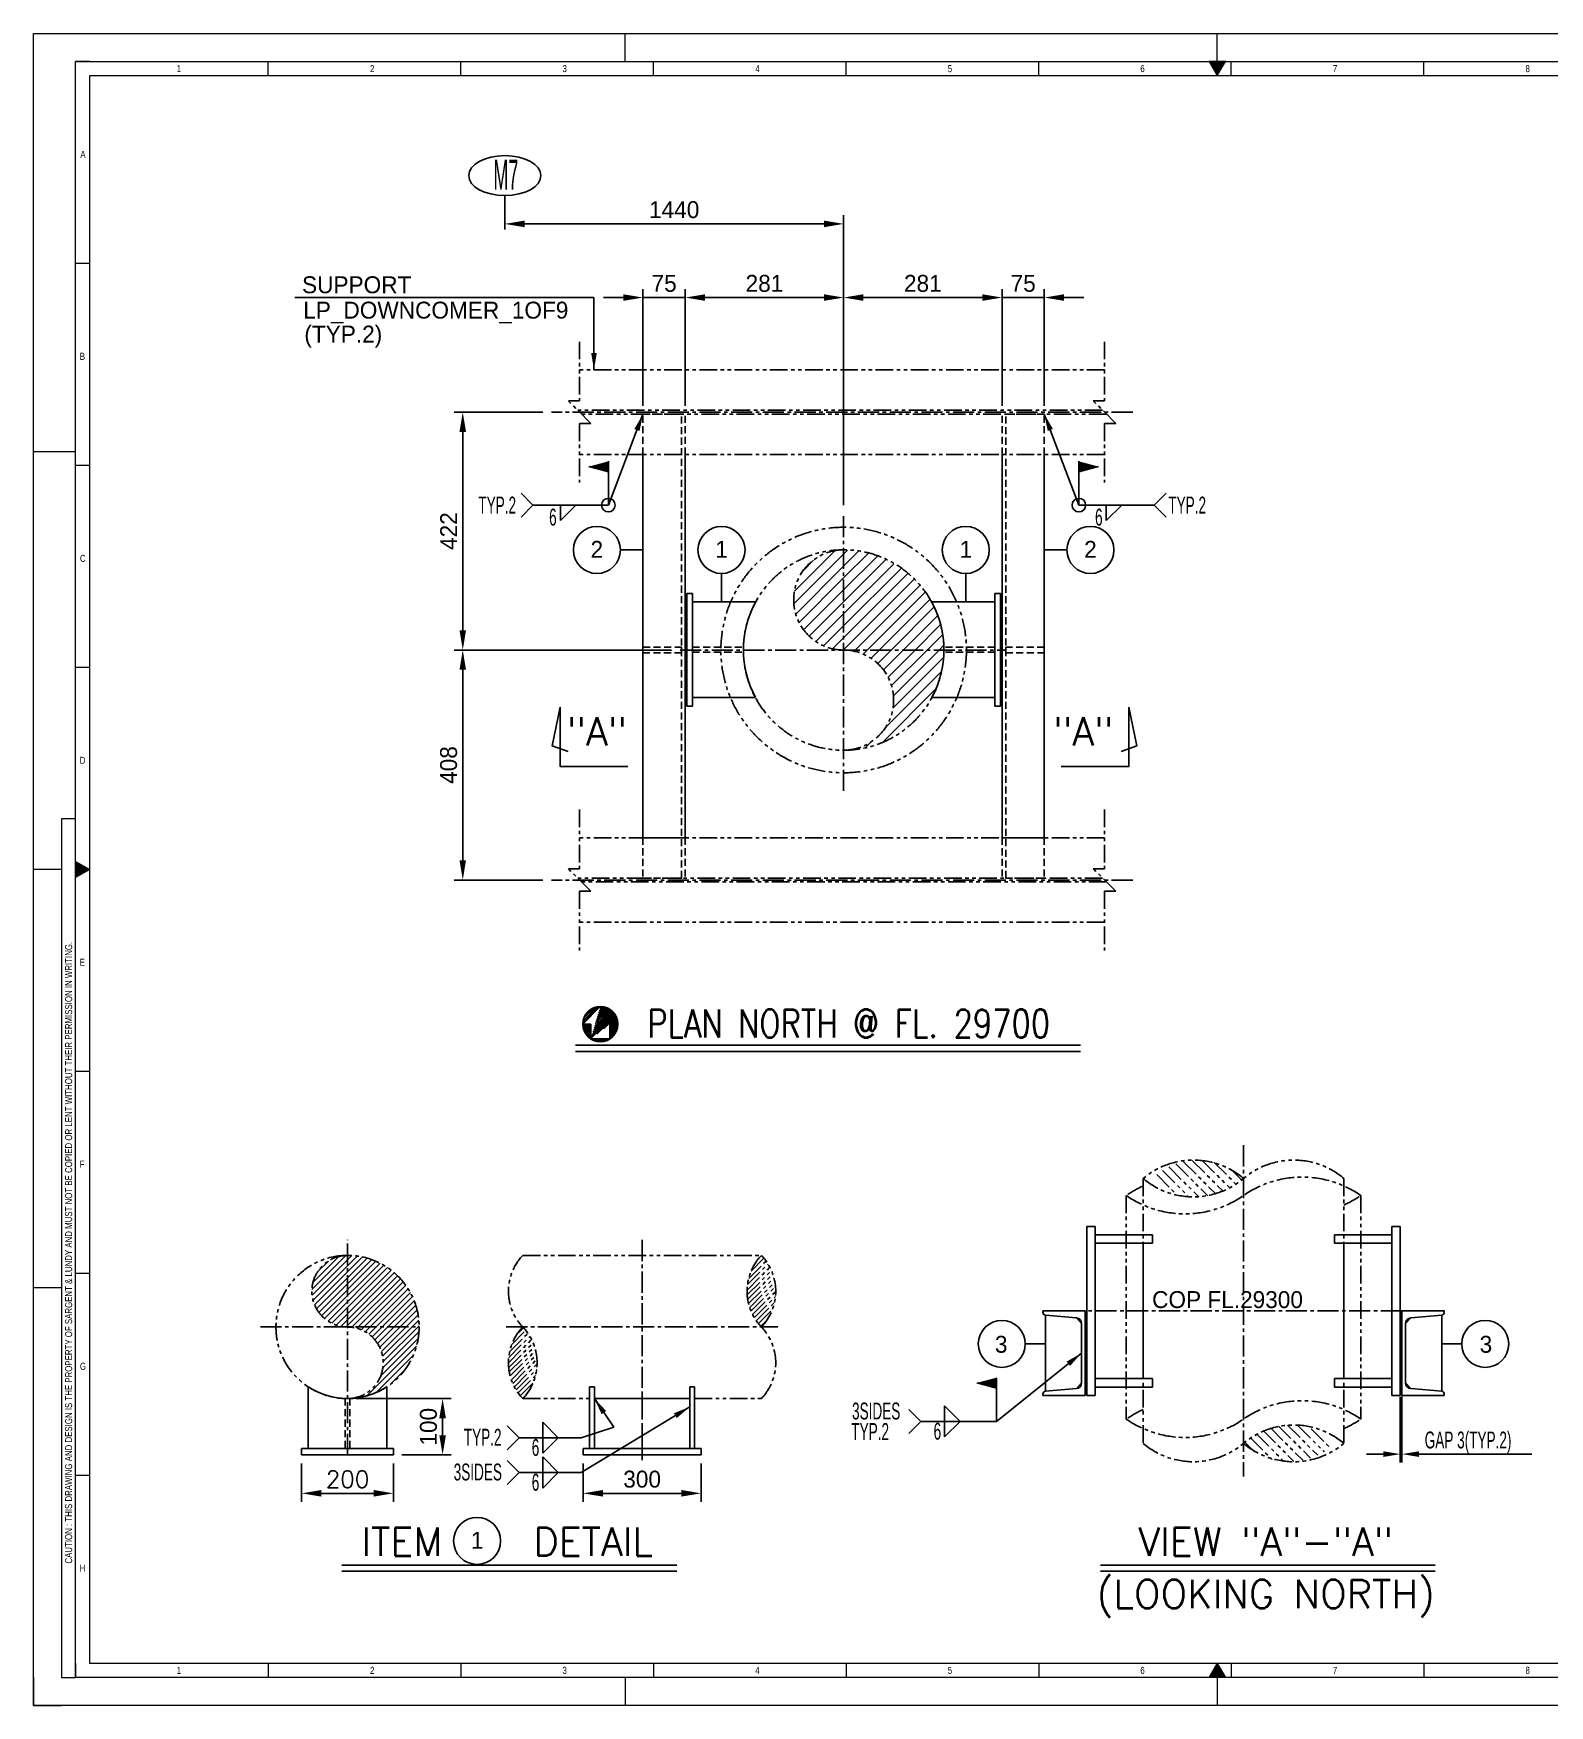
# Model space of a CAD drawing. Header units: millimetres. Extents: x 0 to 4222, y 0 to 2966.
# Drawn here: x 0 to 2690, y 0 to 2966 of the extents above; entities that cross this region are included whole.
import ezdxf
from ezdxf.enums import TextEntityAlignment as Align

# ---------------------------------------------------------------- set-up
doc = ezdxf.new("R2010")
doc.units = ezdxf.units.MM
doc.header["$LTSCALE"] = 50
for name, pattern in [('CENTER', [2, 1.25, -0.25, 0.25, -0.25]), ('CENTER2', [1.125, 0.75, -0.125, 0.125, -0.125]), ('HIDDEN', [0.375, 0.25, -0.125]), ('PHANTOM2', [1.25, 0.625, -0.125, 0.125, -0.125, 0.125, -0.125])]:
    doc.linetypes.add(name, pattern=pattern)
for name, color, linetype in [('1', 1, 'CENTER'), ('1. continuous', 3, 'Continuous'), ('2. Hidden', 2, 'HIDDEN'), ('3. phantom', 6, 'PHANTOM2'), ('5. text', 2, 'Continuous'), ('7. center', 1, 'CENTER2'), ('dimension', 7, 'Continuous'), ('text', 2, 'Continuous'), ('TITLE', 9, 'Continuous')]:
    doc.layers.add(name, color=color, linetype=linetype)
for name, color, linetype, lineweight in [('4', 4, 'Continuous', 9), ('G-ANNO-BRDR', 3, 'Continuous', 0), ('G-ANNO-TTLB', 7, 'Continuous', 0)]:
    doc.layers.add(name, color=color, linetype=linetype, lineweight=lineweight)
doc.styles.add('ROMANS', font='romans.shx', dxfattribs={"width": 0.8, "bigfont": 'whgtxt.shx'})
doc.styles.add('Style-Arial', font='ARIAL.TTF')
doc.dimstyles.new('ISO-25', dxfattribs={"dimscale": 10, "dimtxt": 3, "dimasz": 3, "dimexe": 1.5, "dimexo": 1.5, "dimgap": 1, "dimtad": 1, "dimdec": 0, "dimrnd": 0.5, "dimtxsty": 'Standard', "dimcen": 2.5, "dimclrd": 4, "dimclre": 4, "dimclrt": 2, "dimadec": 0, "dimazin": 0, "dimtfac": 1, "dimtdec": 0, "dimtmove": 0, "dimatfit": 3, "dimfxl": 1, "dimarcsym": 0})
doc.dimstyles.get("Standard").update_dxf_attribs({"dimtxt": 0.18, "dimasz": 0.18, "dimexe": 0.18, "dimexo": 0.0625, "dimgap": 0.09, "dimtad": 0, "dimtih": 1, "dimtoh": 1, "dimdec": 4, "dimzin": 0, "dimdsep": 46, "dimtxsty": 'Standard', "dimcen": 0.09, "dimadec": 0, "dimazin": 0, "dimtfac": 1, "dimtdec": 4, "dimtofl": 0, "dimtmove": 0, "dimatfit": 3, "dimfxl": 1, "dimtolj": 1, "dimtzin": 0, "dimarcsym": 0})

# ---------------------------------------------------------------- blocks, each defined once
blk = doc.blocks.new('*D3')
at = {"color": 4, "linetype": 'ByBlock', "lineweight": -2, "transparency": 16777216}
for p, q in [((1156.3, 2306.1), (1156.3, 2512.9)), ((1402.3, 2497.9), (1191.3, 2497.9)), ((1437.3, 2129.4), (1437.3, 2512.9))]:
    blk.add_line(p, q, dxfattribs=at)
at = {"color": 4, "transparency": 16777216}
for points in [[(1191.3, 2503.7), (1191.3, 2492.1), (1156.3, 2497.9)], [(1402.3, 2503.7), (1402.3, 2492.1), (1437.3, 2497.9)]]:
    blk.add_solid(points, dxfattribs=at)
at = {"layer": 'Defpoints', "color": 0, "transparency": 16777216}
for p in [(1156.3, 2497.9), (1156.3, 2291.1), (1437.3, 2114.4)]:
    blk.add_point(p, dxfattribs=at)
at = {"color": 2, "transparency": 16777216, "insert": (1296.8, 2522.9), "char_height": 30, "attachment_point": 5}
blk.add_mtext('281', dxfattribs=at)
blk = doc.blocks.new('*D4')
at = {"color": 4, "linetype": 'ByBlock', "lineweight": -2, "transparency": 16777216}
for p, q in [((1472.3, 2497.9), (1683.3, 2497.9)), ((1718.3, 2306.1), (1718.3, 2512.9))]:
    blk.add_line(p, q, dxfattribs=at)
at = {"color": 4, "transparency": 16777216}
for points in [[(1472.3, 2503.7), (1472.3, 2492.1), (1437.3, 2497.9)], [(1683.3, 2503.7), (1683.3, 2492.1), (1718.3, 2497.9)]]:
    blk.add_solid(points, dxfattribs=at)
at = {"layer": 'Defpoints', "color": 0, "transparency": 16777216}
for p in [(1437.3, 2497.9), (1718.3, 2497.9), (1718.3, 2291.1)]:
    blk.add_point(p, dxfattribs=at)
at = {"color": 2, "transparency": 16777216, "insert": (1577.8, 2522.9), "char_height": 30, "attachment_point": 5}
blk.add_mtext('281', dxfattribs=at)
blk = doc.blocks.new('*D5')
at = {"color": 4, "linetype": 'ByBlock', "lineweight": -2, "transparency": 16777216}
for p, q in [((1683.3, 2497.9), (1648.3, 2497.9)), ((1718.3, 2497.9), (1793.3, 2497.9)), ((1793.3, 2306.1), (1793.3, 2512.9)), ((1828.3, 2497.9), (1863.3, 2497.9))]:
    blk.add_line(p, q, dxfattribs=at)
at = {"color": 4, "transparency": 16777216}
for points in [[(1683.3, 2503.7), (1683.3, 2492.1), (1718.3, 2497.9)], [(1828.3, 2503.7), (1828.3, 2492.1), (1793.3, 2497.9)]]:
    blk.add_solid(points, dxfattribs=at)
at = {"layer": 'Defpoints', "color": 0, "transparency": 16777216}
for p in [(1718.3, 2497.9), (1793.3, 2497.9), (1793.3, 2291.1)]:
    blk.add_point(p, dxfattribs=at)
at = {"color": 2, "transparency": 16777216, "insert": (1755.8, 2522.9), "char_height": 30, "attachment_point": 5}
blk.add_mtext('75', dxfattribs=at)
blk = doc.blocks.new('*D6')
at = {"color": 4, "linetype": 'ByBlock', "lineweight": -2, "transparency": 16777216}
for p, q in [((1046.3, 2497.9), (1011.3, 2497.9)), ((1081.3, 2306.1), (1081.3, 2512.9)), ((1156.3, 2497.9), (1081.3, 2497.9)), ((1191.3, 2497.9), (1226.3, 2497.9))]:
    blk.add_line(p, q, dxfattribs=at)
at = {"color": 4, "transparency": 16777216}
for points in [[(1046.3, 2503.7), (1046.3, 2492.1), (1081.3, 2497.9)], [(1191.3, 2503.7), (1191.3, 2492.1), (1156.3, 2497.9)]]:
    blk.add_solid(points, dxfattribs=at)
at = {"layer": 'Defpoints', "color": 0, "transparency": 16777216}
for p in [(1081.3, 2497.9), (1156.3, 2497.9), (1081.3, 2291.1)]:
    blk.add_point(p, dxfattribs=at)
at = {"color": 2, "transparency": 16777216, "insert": (1118.8, 2522.9), "char_height": 30, "attachment_point": 5}
blk.add_mtext('75', dxfattribs=at)
blk = doc.blocks.new('*D7')
at = {"color": 4, "linetype": 'ByBlock', "lineweight": -2, "transparency": 16777216}
for p, q in [((1132.1, 1872.6), (746.6, 1872.6)), ((761.6, 1837.6), (761.6, 1499.6)), ((903.9, 1464.6), (746.6, 1464.6))]:
    blk.add_line(p, q, dxfattribs=at)
at = {"color": 4, "transparency": 16777216}
for points in [[(755.8, 1837.6), (767.4, 1837.6), (761.6, 1872.6)], [(755.8, 1499.6), (767.4, 1499.6), (761.6, 1464.6)]]:
    blk.add_solid(points, dxfattribs=at)
at = {"layer": 'Defpoints', "color": 0, "transparency": 16777216}
for p in [(1147.1, 1872.6), (761.6, 1464.6), (918.9, 1464.6)]:
    blk.add_point(p, dxfattribs=at)
at = {"color": 2, "transparency": 16777216, "insert": (736.6, 1668.6), "char_height": 30, "attachment_point": 5, "rotation": 90}
blk.add_mtext('408', dxfattribs=at)
blk = doc.blocks.new('*D8')
at = {"color": 4, "linetype": 'ByBlock', "lineweight": -2, "transparency": 16777216}
for p, q in [((903.9, 2294.6), (746.6, 2294.6)), ((761.6, 2259.6), (761.6, 1907.6))]:
    blk.add_line(p, q, dxfattribs=at)
at = {"color": 4, "transparency": 16777216}
for points in [[(755.8, 2259.6), (767.4, 2259.6), (761.6, 2294.6)], [(755.8, 1907.6), (767.4, 1907.6), (761.6, 1872.6)]]:
    blk.add_solid(points, dxfattribs=at)
at = {"layer": 'Defpoints', "color": 0, "transparency": 16777216}
for p in [(918.9, 2294.6), (761.6, 1872.6), (761.6, 1872.6)]:
    blk.add_point(p, dxfattribs=at)
at = {"color": 2, "transparency": 16777216, "insert": (736.6, 2083.6), "char_height": 30, "attachment_point": 5, "rotation": 90}
blk.add_mtext('422', dxfattribs=at)
blk = doc.blocks.new('*D9')
at = {"color": 4, "lineweight": -2, "transparency": 16777216}
for p, q in [((475.8, 429.6), (475.8, 361.5)), ((638.6, 429.6), (638.6, 361.5)), ((510.8, 376.5), (603.6, 376.5))]:
    blk.add_line(p, q, dxfattribs=at)
at = {"color": 4, "transparency": 16777216}
for points in [[(510.8, 382.4), (510.8, 370.7), (475.8, 376.5)], [(603.6, 382.4), (603.6, 370.7), (638.6, 376.5)]]:
    blk.add_solid(points, dxfattribs=at)
at = {"layer": 'Defpoints', "color": 0, "transparency": 16777216}
for p in [(475.8, 444.6), (638.6, 444.6), (638.6, 376.5)]:
    blk.add_point(p, dxfattribs=at)
at = {"color": 2, "transparency": 16777216, "insert": (557.2, 401.5), "char_height": 30, "attachment_point": 5}
blk.add_mtext('{\\Ftxt.shx|c1;200}', dxfattribs=at)
blk = doc.blocks.new('*D10')
at = {"color": 4, "lineweight": -2, "transparency": 16777216}
for p, q in [((572.2, 544.6), (740.8, 544.6)), ((725.8, 479.6), (725.8, 509.6)), ((653.6, 444.6), (740.8, 444.6))]:
    blk.add_line(p, q, dxfattribs=at)
at = {"color": 4, "transparency": 16777216}
for points in [[(720, 509.6), (731.7, 509.6), (725.8, 544.6)], [(720, 479.6), (731.7, 479.6), (725.8, 444.6)]]:
    blk.add_solid(points, dxfattribs=at)
at = {"layer": 'Defpoints', "color": 0, "transparency": 16777216}
for p in [(557.2, 544.6), (725.8, 544.6), (638.6, 444.6)]:
    blk.add_point(p, dxfattribs=at)
at = {"color": 2, "transparency": 16777216, "insert": (700.8, 494.6), "char_height": 30, "attachment_point": 5, "rotation": 90}
blk.add_mtext('100', dxfattribs=at)
blk = doc.blocks.new('*D11')
at = {"color": 4, "lineweight": -2, "transparency": 16777216}
for p, q in [((975.1, 429.6), (975.1, 361.5)), ((1184.4, 429.6), (1184.4, 361.5)), ((1010.1, 376.5), (1149.4, 376.5))]:
    blk.add_line(p, q, dxfattribs=at)
at = {"color": 4, "transparency": 16777216}
for points in [[(1010.1, 382.4), (1010.1, 370.7), (975.1, 376.5)], [(1149.4, 382.4), (1149.4, 370.7), (1184.4, 376.5)]]:
    blk.add_solid(points, dxfattribs=at)
at = {"layer": 'Defpoints', "color": 0, "transparency": 16777216}
for p in [(975.1, 444.6), (1184.4, 444.6), (1184.4, 376.5)]:
    blk.add_point(p, dxfattribs=at)
at = {"color": 2, "transparency": 16777216, "insert": (1079.8, 401.5), "char_height": 30, "attachment_point": 5}
blk.add_mtext('300', dxfattribs=at)

msp = doc.modelspace()

# ---------------------------------------------------------------- hatches: boundary and pattern name
at = {"layer": '3. phantom'}
h = msp.add_hatch(dxfattribs=at)
h.set_pattern_fill('ANSI31', color=256, scale=60, style=0)
h.set_pattern_definition([(45, (-2746.6766, 255.252), (-5.303301, 5.303301), [])])
edge = h.paths.add_edge_path()
edge.add_arc((557.4, 735.1), 63.5, 90.1464, 269.8536)
edge.add_line((557.2, 671.6), (557.2, 798.6))
edge = h.paths.add_edge_path()
edge.add_line((557.2, 798.6), (557.2, 671.6))
edge.add_line((557.2, 671.6), (684.2, 671.6))
edge.add_arc((557.2, 671.6), 127, 360, 450)
edge = h.paths.add_edge_path()
edge.add_arc((557.2, 671.6), 127, 270, 360)
edge.add_line((684.2, 671.6), (557.2, 671.6))
edge.add_arc((557, 608.1), 63.5, -89.8536, 89.8536, ccw=False)
at = {"layer": '5. text'}
h = msp.add_hatch(dxfattribs=at)
h.set_pattern_fill('ANSI31', color=256, scale=0.6, angle=270, style=0)
h.set_pattern_definition([(45, (2332.4356, 2890.33), (1.3470384, -1.3470384), [])])
edge = h.paths.add_edge_path()
edge.add_arc((1005.6, 1208.9), 31.2, -180, 180, ccw=False)
edge = h.paths.add_edge_path(flags=16)
edge.add_line((974.4, 1208.9), (988.8, 1208.9))
edge.add_line((988.8, 1208.9), (988.8, 1182.6))
edge.add_line((1022.4, 1208.9), (1036.8, 1208.9))
edge.add_line((1022.4, 1208.9), (1022.4, 1182.6))
edge.add_line((988.8, 1182.6), (1022.4, 1182.6))
edge.add_line((1005.6, 1240.1), (1036.8, 1208.9))
edge.add_line((1005.6, 1240.1), (974.4, 1208.9))
h.paths.add_polyline_path([(995.7, 1221.5), (1015.3, 1221.5), (1015.3, 1196.3), (995.7, 1196.3)], flags=8)

# ---------------------------------------------------------------- linework, layer by layer
at = {"color": 4}
for p, q in [((836.2, 2618.9), (836.2, 2678.9)), ((1437.3, 2497.9), (1437.3, 2643.9)), ((866.2, 2628.9), (1421.4, 2628.9)), ((463.6, 2497.9), (994.4, 2497.9)), ((994.4, 2497.9), (994.4, 2369.6))]:
    msp.add_line(p, q, dxfattribs=at)
for p, q in [((1041.2, 2050.1), (1081.3, 2050.1)), ((1833.4, 2050.1), (1793.3, 2050.1)), ((1220.6, 2008.4), (1220.6, 1958.1)), ((1654, 2008.4), (1654, 1958.1)), ((1759.6, 641.6), (1795.3, 641.6)), ((2533.9, 641.6), (2498.2, 641.6)), ((487.4, 565.4), (487.4, 455.8)), ((626.9, 565.4), (626.9, 455.8)), ((995.1, 565.4), (986.7, 565.4)), ((986.7, 455.8), (986.7, 565.4)), ((995.1, 455.8), (995.1, 565.4)), ((1172.8, 565.4), (1164.4, 565.4)), ((1164.4, 455.8), (1164.4, 565.4)), ((1172.8, 455.8), (1172.8, 565.4)), ((1164.4, 544.6), (995.1, 544.6)), ((638.6, 455.8), (475.8, 455.8)), ((475.8, 455.8), (475.8, 444.6)), ((638.6, 455.8), (638.6, 444.6)), ((1184.4, 455.8), (975.1, 455.8)), ((975.1, 444.6), (975.1, 455.8)), ((1184.4, 444.6), (1184.4, 455.8)), ((638.6, 444.6), (475.8, 444.6)), ((1184.4, 444.6), (975.1, 444.6))]:
    msp.add_line(p, q)
at = {"color": 7}
for centre in [(1717.9, 641.6), (2575.5, 641.6)]:
    msp.add_circle(centre, 41.7, dxfattribs=at)
msp.add_arc((557.2, 672.1), 127.4, 236.8081, 303.1919)
at = {"color": 4}
for points in [[(871.2, 2634.4), (871.2, 2622.7), (836.2, 2628.6)], [(1402.3, 2634.4), (1402.3, 2622.7), (1437.3, 2628.6)], [(999.4, 2399.6), (989.4, 2399.6), (994.4, 2369.6)]]:
    msp.add_solid(points, dxfattribs=at)
at = {"layer": '1'}
msp.add_line((1079.8, 435.3), (1079.8, 553.9), dxfattribs=at)
at = {"layer": '1. continuous'}
for p, q in [((1081.3, 1539.6), (1081.3, 2219.6)), ((1156.3, 2219.6), (1156.3, 1539.6)), ((1718.3, 2219.6), (1718.3, 1539.6)), ((1793.3, 1539.6), (1793.3, 2219.6)), ((1159.3, 1773.1), (1159.3, 1973.1)), ((1159.3, 1973.1), (1169.3, 1973.1)), ((1169.3, 1973.1), (1169.3, 1773.1)), ((1705.3, 1973.1), (1705.3, 1773.1)), ((1715.3, 1973.1), (1705.3, 1973.1)), ((1715.3, 1773.1), (1715.3, 1973.1)), ((1169.3, 1773.1), (1159.3, 1773.1)), ((1705.3, 1773.1), (1715.3, 1773.1)), ((1156.3, 1539.6), (1081.3, 1539.6)), ((1718.3, 1539.6), (1793.3, 1539.6)), ((1883.7, 850.1), (1868.7, 850.1)), ((1868.7, 550.1), (1868.7, 850.1)), ((1883.7, 550.1), (1883.7, 850.1)), ((1883.7, 835.1), (1985.1, 835.1)), ((1985.1, 835.1), (1985.1, 820.1)), ((2308.3, 835.1), (2308.3, 820.1)), ((2409.7, 835.1), (2308.3, 835.1)), ((2409.7, 850.1), (2424.7, 850.1)), ((2409.7, 550.1), (2409.7, 850.1)), ((2424.7, 550.1), (2424.7, 850.1)), ((1883.7, 820.1), (1985.1, 820.1)), ((1968.7, 820.1), (1968.7, 580.1)), ((2409.7, 820.1), (2308.3, 820.1)), ((2324.7, 820.1), (2324.7, 580.1)), ((1795.3, 692.7), (1795.3, 557.5)), ((1850.1, 687.9), (1795.3, 692.7)), ((1859.2, 677.9), (1850.1, 687.9)), ((2434.2, 677.9), (2443.3, 687.9)), ((2443.3, 687.9), (2498.2, 692.7)), ((2498.2, 692.7), (2498.2, 557.5)), ((1859.2, 572.3), (1859.2, 677.9)), ((2434.2, 572.3), (2434.2, 677.9)), ((1850.1, 562.3), (1859.2, 572.3)), ((1883.7, 580.1), (1985.1, 580.1)), ((1883.7, 565.1), (1985.1, 565.1)), ((1985.1, 565.1), (1985.1, 580.1)), ((2308.3, 565.1), (2308.3, 580.1)), ((2409.7, 580.1), (2308.3, 580.1)), ((2409.7, 565.1), (2308.3, 565.1)), ((2443.3, 562.3), (2434.2, 572.3)), ((1795.3, 557.5), (1850.1, 562.3)), ((1868.7, 550.1), (1883.7, 550.1)), ((2424.7, 550.1), (2409.7, 550.1)), ((2498.2, 557.5), (2443.3, 562.3))]:
    msp.add_line(p, q, dxfattribs=at)
for points in [[(1790.7, 550.1), (1865.7, 550.1), (1865.7, 700.1), (1790.7, 700.1), (1790.7, 697.7, 0.388879), (1795.3, 692.7), (1850.1, 687.9, -0.388879), (1859.2, 677.9), (1859.2, 572.3, -0.388879), (1850.1, 562.3), (1795.3, 557.5, 0.388879), (1790.7, 552.5)], [(2502.7, 550.1), (2427.7, 550.1), (2427.7, 700.1), (2502.7, 700.1), (2502.7, 697.7, -0.388879), (2498.2, 692.7), (2443.3, 687.9, 0.388879), (2434.2, 677.9), (2434.2, 572.3, 0.388879), (2443.3, 562.3), (2498.2, 557.5, -0.388879), (2502.7, 552.5)]]:
    msp.add_lwpolyline(points, format="xyb", close=True, dxfattribs=at)
at = {"layer": '2. Hidden'}
for p, q in [((1081.3, 2219.6), (1081.3, 2291.1)), ((1081.3, 2291.1), (1156.3, 2291.1)), ((1149.8, 1468.1), (1149.8, 2291.1)), ((1156.3, 2219.6), (1156.3, 2291.1)), ((1718.3, 2219.6), (1718.3, 2291.1)), ((1793.3, 2291.1), (1718.3, 2291.1)), ((1724.8, 1468.1), (1724.8, 2291.1)), ((1793.3, 2219.6), (1793.3, 2291.1)), ((1081.3, 1867.6), (1081.3, 1877.6)), ((1081.3, 1877.6), (1149.8, 1877.6)), ((1149.8, 1877.6), (1149.8, 1867.6)), ((1169.3, 1877.6), (1259.6, 1877.6)), ((1705.3, 1877.6), (1615, 1877.6)), ((1724.8, 1877.6), (1724.8, 1867.6)), ((1793.3, 1877.6), (1724.8, 1877.6)), ((1793.3, 1867.6), (1793.3, 1877.6)), ((1149.8, 1867.6), (1081.3, 1867.6)), ((1169.3, 1868.6), (1259.6, 1868.6)), ((1705.3, 1868.6), (1615, 1868.6)), ((1724.8, 1867.6), (1793.3, 1867.6)), ((1081.3, 1539.6), (1081.3, 1468.1)), ((1156.3, 1539.6), (1156.3, 1468.1)), ((1718.3, 1539.6), (1718.3, 1468.1)), ((1793.3, 1539.6), (1793.3, 1468.1)), ((1081.3, 1468.1), (1156.3, 1468.1)), ((1793.3, 1468.1), (1718.3, 1468.1)), ((553, 544.7), (553, 455.8)), ((561.4, 544.7), (561.4, 455.8))]:
    msp.add_line(p, q, dxfattribs=at)
at = {"layer": '3. phantom'}
for p, q in [((968.9, 2419.6), (968.9, 2314.6)), ((1900.2, 2419.6), (1900.2, 2314.6)), ((1900.2, 2369.6), (968.9, 2369.6)), ((968.9, 2314.6), (948.9, 2314.6)), ((988.9, 2274.6), (948.9, 2314.6)), ((1900.2, 2314.6), (1880.2, 2314.6)), ((1920.2, 2274.6), (1880.2, 2314.6)), ((1896.7, 2298.1), (965.4, 2298.1)), ((1903.7, 2291.1), (972.4, 2291.1)), ((988.9, 2274.6), (968.9, 2274.6)), ((968.9, 2274.6), (968.9, 2169.6)), ((1920.2, 2274.6), (1900.2, 2274.6)), ((1900.2, 2274.6), (1900.2, 2169.6)), ((1900.2, 2219.6), (968.9, 2219.6)), ((968.9, 1589.6), (968.9, 1484.6)), ((1900.2, 1589.6), (1900.2, 1484.6)), ((1900.2, 1539.6), (968.9, 1539.6)), ((968.9, 1484.6), (948.9, 1484.6)), ((988.9, 1444.6), (948.9, 1484.6)), ((1900.2, 1484.6), (1880.2, 1484.6)), ((1920.2, 1444.6), (1880.2, 1484.6)), ((1896.7, 1468.1), (965.4, 1468.1)), ((1903.7, 1461.1), (972.4, 1461.1)), ((988.9, 1444.6), (968.9, 1444.6)), ((968.9, 1444.6), (968.9, 1339.6)), ((1920.2, 1444.6), (1900.2, 1444.6)), ((1900.2, 1444.6), (1900.2, 1339.6)), ((1900.2, 1389.6), (968.9, 1389.6)), ((2014.2, 955.6), (2067.1, 902.7)), ((2026.7, 960.8), (2083.4, 904.1)), ((2040.4, 964.7), (2097.9, 907.2)), ((2055.8, 967.1), (2111, 911.8)), ((2073.3, 967.2), (2122.9, 917.6)), ((2094.2, 964), (2133.8, 924.4)), ((2123.6, 952.2), (2143.6, 932.2)), ((1968.7, 935.1), (1968.7, 465.1)), ((1992.6, 941.9), (2024.1, 910.4)), ((2002.9, 949.2), (2048.1, 904.1)), ((2324.7, 935.1), (2324.7, 465.1)), ((1938.7, 904.9), (1938.7, 508.2)), ((2354.7, 904.9), (2354.7, 508.2)), ((868.1, 798.6), (1291.4, 798.6)), ((1266, 737.2), (1306.4, 777.6)), ((1266.2, 728.6), (1309.3, 771.6)), ((1266.7, 746.8), (1303.2, 783.3)), ((1268.8, 757.7), (1299.7, 788.6)), ((1273.2, 770.9), (1295.9, 793.6)), ((1286.4, 792.9), (1291.7, 798.3)), ((1267.1, 720.7), (1311.7, 765.2)), ((1268.6, 713.3), (1313.8, 758.5)), ((1270.6, 706.4), (1315.4, 751.2)), ((1273, 700), (1316.4, 743.4)), ((1275.7, 693.9), (1316.8, 734.9)), ((1278.9, 688.2), (1316.3, 725.6)), ((1282.3, 682.8), (1314.6, 715.1)), ((1286.1, 677.7), (1310.8, 702.4)), ((1290.2, 673), (1301.4, 684.2)), ((843.2, 617.6), (880.7, 655)), ((844.9, 628.1), (877.2, 660.4)), ((848.7, 640.7), (873.5, 665.5)), ((857.9, 658.8), (869.4, 670.3)), ((842.7, 608.2), (883.8, 649.3)), ((843.1, 599.8), (886.6, 643.3)), ((844.1, 592), (888.9, 636.8)), ((845.7, 584.8), (890.9, 629.9)), ((847.8, 578), (892.4, 622.6)), ((850.3, 571.6), (893.3, 614.6)), ((853.1, 565.6), (893.5, 606)), ((856.3, 560), (892.8, 596.4)), ((859.8, 554.7), (890.7, 585.5)), ((863.7, 549.7), (886.2, 572.2)), ((867.8, 545), (872.7, 549.9)), ((868.1, 544.6), (986.7, 544.6)), ((995.1, 544.6), (1164.4, 544.6)), ((1172.8, 544.6), (1291.4, 544.6)), ((2158.8, 475.1), (2197.2, 436.8)), ((2169.5, 482.1), (2218.5, 433.1)), ((2181.3, 487.9), (2236.2, 433)), ((2194.3, 492.6), (2251.7, 435.2)), ((2208.7, 495.9), (2265.6, 439)), ((2224.8, 497.5), (2278.2, 444.1)), ((2243.6, 496.4), (2289.6, 450.4)), ((2266.9, 490.7), (2300, 457.6)), ((2149, 467.2), (2166, 450.2))]:
    msp.add_line(p, q, dxfattribs=at)
at = {"layer": '3. phantom', "linetype": 'Continuous'}
for p, q in [((1350.1, 1976.8), (1421.7, 2048.4)), ((1437.3, 2042.8), (1444.1, 2049.6)), ((1437.3, 2021.6), (1463.5, 2047.8)), ((1349, 1954.5), (1437.3, 2042.8)), ((1352.2, 1936.5), (1437.3, 2021.6)), ((1366.5, 2014.4), (1384.1, 2032)), ((1437.3, 2000.4), (1481.2, 2044.3)), ((1437.3, 1979.2), (1497.4, 2039.3)), ((1437.3, 1957.9), (1512.4, 2033.1)), ((1437.3, 1936.7), (1526.3, 2025.8)), ((1437.3, 1915.5), (1539.3, 2017.5)), ((1358.2, 1921.3), (1437.3, 2000.4)), ((1437.3, 1894.3), (1551.2, 2008.3)), ((1437.3, 1873.1), (1562.3, 1998.1)), ((1366.3, 1908.2), (1437.3, 1979.2)), ((1376.3, 1897), (1437.3, 1957.9)), ((1458, 1872.6), (1572.5, 1987.1)), ((1479.2, 1872.6), (1581.8, 1975.1)), ((1500.5, 1872.6), (1590.1, 1962.3)), ((1388.1, 1887.5), (1437.3, 1936.7)), ((1521.7, 1872.6), (1597.4, 1948.4)), ((1542.9, 1872.6), (1603.7, 1933.4)), ((1401.8, 1880), (1437.3, 1915.5)), ((1564.1, 1872.6), (1608.7, 1917.2)), ((1585.3, 1872.6), (1612.4, 1899.7)), ((1417.8, 1874.8), (1437.3, 1894.3)), ((1436.8, 1872.6), (1437.3, 1873.1)), ((1456, 1870.6), (1458, 1872.6)), ((1472.1, 1865.5), (1479.2, 1872.6)), ((1485.9, 1858.1), (1500.5, 1872.6)), ((1497.8, 1848.7), (1521.7, 1872.6)), ((1507.9, 1837.6), (1542.9, 1872.6)), ((1516.1, 1824.6), (1564.1, 1872.6)), ((1522.1, 1809.5), (1585.3, 1872.6)), ((1525.5, 1791.6), (1606.5, 1872.6)), ((1606.5, 1872.6), (1614.3, 1880.4)), ((1524.7, 1769.6), (1613.9, 1858.8)), ((1510.5, 1734.1), (1610.1, 1833.8)), ((1507.5, 1710), (1599.9, 1802.4)), ((1451.1, 1696), (1451.8, 1696.7)), ((1476.1, 1699.8), (1487.2, 1710.9))]:
    msp.add_line(p, q, dxfattribs=at)
at = {"layer": '3. phantom'}
for centre, radius in [((1437.3, 1872.6), 217.8), ((1437.3, 1872.6), 177.8), ((557.2, 671.6), 127)]:
    msp.add_circle(centre, radius, dxfattribs=at)
for centre, radius, start, end in [((1437.6, 1961.5), 88.9, 90.2091, 269.7909), ((1437, 1783.7), 88.9, 270.2091, 89.7909), ((2057.7, 830), 137.7, 49.7428, 130.2572), ((2235.7, 830), 137.7, 49.7428, 130.2572), ((2042.7, 755.4), 182.1, 113.9771, 124.8282), ((2057.7, 1040.2), 137.7, 229.7428, 310.2572), ((2250.7, 755.4), 182.1, 55.1718, 124.8282), ((2042.7, 1054.4), 182.1, 235.1718, 304.8282), ((2250.7, 1054.4), 182.1, 293.9771, 304.8282), ((557.4, 735.1), 63.5, 90.1486, 269.8514), ((934.8, 735.1), 92.1, 136.3972, 223.6028), ((1358.1, 735.1), 92.1, 136.3972, 223.6028), ((1224.7, 735.1), 92.1, 316.3972, 43.6028), ((557, 608.1), 63.5, 270.1486, 89.8514), ((934.8, 608.1), 92.1, 136.3972, 223.6028), ((801.4, 608.1), 92.1, 316.3972, 43.6028), ((1224.7, 608.1), 92.1, 316.3972, 43.6028), ((2250.7, 358.7), 182.1, 55.1718, 124.8282), ((2042.7, 358.7), 182.1, 113.9771, 124.8282), ((2042.7, 657.7), 182.1, 235.1718, 304.8282), ((2250.7, 657.7), 182.1, 293.9771, 304.8282), ((2235.7, 360), 137.7, 49.7428, 130.2572), ((2057.7, 570.2), 137.7, 229.7428, 310.2572), ((2235.7, 570.2), 137.7, 229.7428, 310.2572)]:
    msp.add_arc(centre, radius, start, end, dxfattribs=at)
at = {"layer": '5. text'}
for p, q in [((1005.6, 1240.1, 1.5), (974.4, 1208.9, 1.5)), ((1005.6, 1240.1, 1.5), (1036.8, 1208.9, 1.5)), ((974.4, 1208.9, 1.5), (988.8, 1208.9, 1.5)), ((988.8, 1208.9, 1.5), (988.8, 1182.6, 1.5)), ((1022.4, 1208.9, 1.5), (1022.4, 1182.6, 1.5)), ((1022.4, 1208.9, 1.5), (1036.8, 1208.9, 1.5)), ((961.4, 1171.6), (1857.3, 1171.6)), ((961.4, 1160.5), (1857.3, 1160.5)), ((988.8, 1182.6, 1.5), (1022.4, 1182.6, 1.5)), ((547.2, 249.3), (1141.2, 249.3)), ((547.2, 238.3), (1141.2, 238.3)), ((1892.9, 249.3), (2486.9, 249.3)), ((1892.9, 238.3), (2486.9, 238.3))]:
    msp.add_line(p, q, dxfattribs=at)
at = {"layer": '5. text', "color": 4}
for points in [[(948.3, 1692.4), (920.3, 1702.6), (934.3, 1771.1), (934.3, 1666.1), (1054.3, 1666.1)], [(1929.4, 1692.4), (1957.4, 1702.6), (1943.4, 1771.1), (1943.4, 1666.1), (1823.4, 1666.1)]]:
    msp.add_lwpolyline(points, dxfattribs=at)
at = {"layer": '5. text'}
msp.add_lwpolyline([(1029.8, 493.6), (971.4, 475.2)], dxfattribs=at)
at = {"layer": '5. text', "color": 7}
for centre in [(999.5, 2050.1), (1220.6, 2050.1), (1654, 2050.1), (1875.1, 2050.1), (787.1, 292.1)]:
    msp.add_circle(centre, 41.7, dxfattribs=at)
at = {"layer": '5. text'}
msp.add_circle((1005.6, 1208.9, 1.5), 31.2, dxfattribs=at)
at = {"layer": '7. center'}
for p, q in [((1950.2, 2294.6), (918.9, 2294.6)), ((1437.3, 1622.7), (1437.3, 2114.4)), ((1147.1, 1872.6), (1725.6, 1872.6)), ((1950.2, 1464.6), (918.9, 1464.6)), ((2146.7, 994), (2146.7, 406.3)), ((557.2, 444.6), (557.2, 826.1)), ((1079.8, 826.1), (1079.8, 444.6)), ((2427.8, 700.1), (1868.7, 700.1)), ((402.7, 671.6), (684.2, 671.6)), ((838.7, 671.6), (1320.8, 671.6))]:
    msp.add_line(p, q, dxfattribs=at)
at = {"layer": 'dimension', "color": 2}
for p, q in [((1020, 2188.7), (985.2, 2198)), ((1020, 2207.4), (1020, 2129.7)), ((1854.6, 2207.4), (1854.6, 2129.7)), ((1854.6, 2188.7), (1889.4, 2198)), ((886.2, 2129.7), (865, 2150.9)), ((1988.4, 2129.7), (2009.6, 2150.9)), ((886.2, 2129.7), (865, 2108.5)), ((1020, 2129.7), (886.2, 2129.7)), ((934.8, 2129.7), (934.8, 2102.1)), ((962.4, 2129.7), (934.8, 2102.1)), ((1988.4, 2129.7), (1854.6, 2129.7)), ((1903.2, 2129.7), (1903.2, 2102.1)), ((1930.8, 2129.7), (1903.2, 2102.1)), ((1988.4, 2129.7), (2009.6, 2108.5)), ((1708.2, 563), (1673.5, 572.4)), ((1708.2, 581.7), (1708.2, 504)), ((1574.4, 504), (1553.2, 525.3)), ((1616.3, 504), (1616.3, 531.6)), ((1643.9, 504), (1616.3, 531.6)), ((861.5, 475.2), (840.3, 496.4)), ((861.5, 475.2), (840.3, 453.9)), ((971.4, 475.2), (861.5, 475.2)), ((903.4, 475.2), (903.4, 502.7)), ((931, 475.2), (903.4, 502.7)), ((903.4, 475.2), (903.4, 447.6)), ((931, 475.2), (903.4, 447.6)), ((1574.4, 504), (1553.2, 482.8)), ((1708.2, 504), (1574.4, 504)), ((1616.3, 504), (1616.3, 476.5)), ((1643.9, 504), (1616.3, 476.5)), ((861.5, 413.4), (840.3, 434.7)), ((903.4, 413.4), (903.4, 441)), ((931, 413.4), (903.4, 441)), ((861.5, 413.4), (840.3, 392.2)), ((971.4, 413.4), (861.5, 413.4)), ((903.4, 413.4), (903.4, 385.9)), ((931, 413.4), (903.4, 385.9))]:
    msp.add_line(p, q, dxfattribs=at)
at = {"layer": 'dimension', "color": 3}
for p, q in [((1169.3, 1958.1), (1281.4, 1958.1)), ((1705.3, 1958.1), (1593.2, 1958.1)), ((1169.3, 1788.1), (1281.1, 1788.1)), ((1705.3, 1788.1), (1593.5, 1788.1))]:
    msp.add_line(p, q, dxfattribs=at)
at = {"layer": 'dimension', "color": 4}
for p, q in [((2424.7, 547.6), (2424.7, 431.1)), ((2427.7, 548.1), (2427.7, 431.1)), ((2394.7, 446.1), (2364.7, 446.1)), ((2424.7, 446.1), (2427.1, 446.1)), ((2457.1, 446.1), (2658.1, 446.1))]:
    msp.add_line(p, q, dxfattribs=at)
at = {"layer": 'dimension', "color": 2}
for centre in [(1020, 2129.7), (1854.6, 2129.7)]:
    msp.add_circle(centre, 12, dxfattribs=at)
at = {"layer": 'dimension', "color": 3}
for centre, start, end in [((1436.4, 1872.9), 151.2061, 208.6307), ((1438.2, 1872.9), 331.3693, 28.7939)]:
    msp.add_arc(centre, 176.9, start, end, dxfattribs=at)
at = {"layer": 'dimension', "color": 2}
for points in [[(985.2, 2198), (1020, 2188.7), (985.2, 2198), (1020, 2207.4)], [(1889.4, 2198), (1854.6, 2188.7), (1889.4, 2198), (1854.6, 2207.4)], [(1673.5, 572.4), (1708.2, 563), (1673.5, 572.4), (1708.2, 581.7)]]:
    msp.add_solid(points, dxfattribs=at)
at = {"layer": 'dimension', "color": 4}
for points in [[(2394.7, 451.1), (2394.7, 441.1), (2424.7, 446.1)], [(2457.7, 451.1), (2457.7, 441.1), (2427.7, 446.1)]]:
    msp.add_solid(points, dxfattribs=at)
at = {"layer": 'G-ANNO-BRDR', "color": 3, "lineweight": 13, "ltscale": 0.172512}
for p, q in [((0, 2966.5), (4200, 2966.5)), ((0, 0), (0, 2966.5)), ((4200, 0), (0, 0))]:
    msp.add_line(p, q, dxfattribs=at)
at = {"layer": 'G-ANNO-TTLB', "color": 7, "lineweight": 13, "ltscale": 0.172512}
for p, q in [((0, 2916.5), (0, 2966.5)), ((0, 2966.5), (49.9, 2966.5)), ((99.9, 2916.5), (74.9, 2916.5)), ((74.9, 2916.5), (4175, 2916.5)), ((74.9, 49.9), (74.9, 2916.5)), ((2085.6, 2916.5), (2100, 2891.6)), ((2114.4, 2916.5), (2085.6, 2916.5)), ((2100, 2891.6), (2114.4, 2916.5)), ((99.9, 74.9), (99.9, 2891.6)), ((99.9, 2891.6), (4150.1, 2891.6)), ((99.9, 2558.2), (74.9, 2558.2)), ((0, 2224.9), (74.9, 2224.9)), ((99.9, 2199.9), (74.9, 2199.9)), ((99.9, 1841.6), (74.9, 1841.6)), ((74.9, 1497.7), (99.9, 1483.2)), ((74.9, 1468.8), (74.9, 1497.7)), ((49.9, 1483.2), (0, 1483.2)), ((99.9, 1483.2), (74.9, 1483.2)), ((99.9, 1483.2), (74.9, 1483.2)), ((99.9, 1483.2), (74.9, 1468.8)), ((99.9, 1124.9), (74.9, 1124.9)), ((99.9, 766.6), (74.9, 766.6)), ((0, 741.6), (49.9, 741.6)), ((99.9, 408.3), (74.9, 408.3)), ((74.9, 74.9), (74.9, 49.9)), ((4150.1, 74.9), (99.9, 74.9)), ((416.6, 74.9), (416.6, 49.9)), ((758.3, 74.9), (758.3, 49.9)), ((1099.9, 74.9), (1099.9, 49.9)), ((1441.6, 74.9), (1441.6, 49.9)), ((1783.3, 74.9), (1783.3, 49.9)), ((2085.6, 49.9), (2100, 74.9)), ((2100, 74.9), (2100, 0)), ((2100, 74.9), (2100, 49.9)), ((2100, 74.9), (2114.4, 49.9)), ((2125, 74.9), (2125, 49.9)), ((2466.6, 74.9), (2466.6, 49.9)), ((0, 49.9), (0, 0)), ((99.9, 49.9), (74.9, 49.9)), ((4175, 49.9), (74.9, 49.9)), ((1050, 49.9), (1050, 0)), ((2114.4, 49.9), (2085.6, 49.9)), ((0, 0), (49.9, 0))]:
    msp.add_line(p, q, dxfattribs=at)
at = {"layer": 'G-ANNO-TTLB', "color": 7, "lineweight": 13, "ltscale": 0.172512, "extrusion": (0, 0, -1)}
for p, q in [((1050, 2916.5), (1050, 2966.5)), ((2100, 2891.6), (2100, 2966.5)), ((74.9, 2891.6), (74.9, 2916.5)), ((416.6, 2891.6), (416.6, 2916.5)), ((758.3, 2891.6), (758.3, 2916.5)), ((1099.9, 2891.6), (1099.9, 2916.5)), ((1441.6, 2891.6), (1441.6, 2916.5)), ((1783.3, 2891.6), (1783.3, 2916.5)), ((2100, 2891.6), (2100, 2916.5)), ((2125, 2891.6), (2125, 2916.5)), ((2466.6, 2891.6), (2466.6, 2916.5))]:
    msp.add_line(p, q, dxfattribs=at)
at = {"layer": 'G-ANNO-TTLB', "color": 7, "lineweight": 13}
for p, q in [((74.9, 1572.9), (49.9, 1572.9)), ((49.9, 1572.9), (49.9, 49.9)), ((74.9, 49.9), (74.9, 1572.9)), ((49.9, 49.9), (74.9, 49.9))]:
    msp.add_line(p, q, dxfattribs=at)
at = {"layer": 'G-ANNO-TTLB', "color": 7, "lineweight": 13, "ltscale": 0.172512, "extrusion": (0, 0, -1)}
for points in [[(-2085.6, 2916.5), (-2100, 2891.6), (-2114.4, 2916.5)], [(-74.9, 1497.7), (-99.9, 1483.2), (-74.9, 1468.8)]]:
    msp.add_solid(points, dxfattribs=at)
at = {"layer": 'G-ANNO-TTLB', "color": 7, "lineweight": 13, "ltscale": 0.172512}
msp.add_solid([(2085.6, 49.9), (2100, 74.9), (2114.4, 49.9)], dxfattribs=at)
at = {"layer": 'TITLE', "extrusion": (0, 0, -1)}
msp.add_ellipse((836.2, 2714.3), major_axis=(64.1, 0), ratio=0.55154, dxfattribs=at)

# ---------------------------------------------------------------- texts
at = {"layer": '4', "color": 7, "style": 'Style-Arial', "width": 0.8}
for s, p in [('1', (254.3, 2897.8)), ('2', (597.1, 2897.8)), ('3', (938.5, 2897.8)), ('4', (1280.6, 2897.8)), ('5', (1621.9, 2897.8)), ('6', (1963.6, 2897.8)), ('7', (2305.2, 2897.8)), ('8', (2646.9, 2897.8)), ('A', (83.2, 2745.7)), ('B', (82.2, 2387.4)), ('C', (82.5, 2029)), ('D', (82.1, 1670.7)), ('E', (82.1, 1312.4)), ('F', (82.1, 954.1)), ('G', (82.5, 595.7)), ('H', (82.1, 237.4)), ('1', (254.3, 56.2)), ('2', (597.1, 56.2)), ('3', (938.5, 56.2)), ('4', (1280.6, 56.2)), ('5', (1621.9, 56.2)), ('6', (1963.6, 56.2)), ('7', (2305.2, 56.2)), ('8', (2646.9, 56.2))]:
    msp.add_text(s, height=12.5, dxfattribs=at).set_placement(p)
at = {"layer": '5. text', "style": 'ROMANS'}
for p in [(945.7, 1703.4), (1808.4, 1703.4)]:
    msp.add_text('"A"', height=50, dxfattribs=at).set_placement(p)
msp.add_text('N', height=16.8, rotation=180, dxfattribs=at).set_placement((1014.1, 1217.1, 1.5))
at = {"layer": '5. text', "style": 'ROMANS', "width": 0.8}
msp.add_text('PLAN NORTH @ FL. 29700', height=50, dxfattribs=at).set_placement((1446.2, 1185.1), align=Align.CENTER)
at = {"layer": '5. text', "style": 'ROMANS'}
for s, p in [('ITEM    DETAIL', (840.3, 265.9)), ('VIEW "A"-"A"', (2186, 265.9)), ('(LOOKING NORTH)', (2186, 173))]:
    msp.add_text(s, height=50, dxfattribs=at).set_placement(p, align=Align.CENTER)
at = {"layer": 'dimension', "color": 2}
msp.add_text('1440', height=30, dxfattribs=at).set_placement((1136.7, 2653.9), align=Align.MIDDLE)
at = {"layer": 'dimension', "color": 4, "width": 0.6}
for s, p in [('TYP.2', (789.3, 2114.8)), ('TYP.2', (2013.3, 2114.8)), ('3SIDES', (1452.2, 507.5)), ('TYP.2', (763.5, 461)), ('TYP.2', (1450.9, 471.1)), ('3SIDES', (745.5, 399.3))]:
    msp.add_text(s, height=30, dxfattribs=at).set_placement(p)
for p in [(921.5, 2093.4), (1890, 2093.4), (1603.6, 471.8), (890.7, 442.9), (890.7, 381.2)]:
    msp.add_text('6', height=30, dxfattribs=at).set_placement(p, align=Align.CENTER)
at = {"layer": 'dimension', "color": 2}
msp.add_text('COP FL.29300', height=30, dxfattribs=at).set_placement((1984.5, 705.2))
at = {"layer": 'dimension', "color": 2, "width": 0.6}
msp.add_text('GAP 3(TYP.2)', height=30, dxfattribs=at).set_placement((2468.1, 456.1))
at = {"layer": 'G-ANNO-TTLB', "color": 7, "lineweight": 13, "style": 'Style-Arial', "width": 0.8}
msp.add_text('CAUTION : THIS DRAWING AND DESIGN IS THE PROPERTY OF SARGENT & LUNDY AND MUST NOT BE COPIED OR LENT WITHOUT THEIR PERMISSION IN WRITING.', height=12.4851, rotation=90, dxfattribs=at).set_placement((62.4, 803.4), align=Align.MIDDLE_CENTER)
at = {"layer": 'text', "width": 0.45}
msp.add_text('M7', height=53.06, dxfattribs=at).set_placement((838.1, 2689.3), align=Align.CENTER)
at = {"layer": 'text', "color": 2}
for s, p in [('SUPPORT', (476.5, 2505.6)), ('LP_DOWNCOMER_1OF9', (478.6, 2460.6)), ('(TYP.2)', (480.6, 2418.1))]:
    msp.add_text(s, height=30, dxfattribs=at).set_placement(p)
for s, p in [('2', (999.5, 2036.2)), ('1', (1220.6, 2036.2)), ('1', (1654, 2036.2)), ('2', (1875.1, 2036.2)), ('3', (1716.8, 625.9)), ('3', (2576.7, 625.9)), ('1', (787.1, 278.2))]:
    msp.add_text(s, height=30, dxfattribs=at).set_placement(p, align=Align.CENTER)

# ---------------------------------------------------------------- dimensions: what is measured, and where the dimension line sits
for base, p1, p2, picture, middle in [((1081.3, 2497.9), (1156.3, 2497.9), (1081.3, 2291.1), '*D6', (1118.8, 2522.9)), ((1156.3, 2497.9), (1437.3, 2114.4), (1156.3, 2291.1), '*D3', (1296.8, 2522.9)), ((1718.3, 2497.9), (1437.3, 2497.9), (1718.3, 2291.1), '*D4', (1577.8, 2522.9)), ((1793.3, 2497.9), (1718.3, 2497.9), (1793.3, 2291.1), '*D5', (1755.8, 2522.9))]:
    dim = msp.add_linear_dim(base=base, p1=p1, p2=p2, dimstyle='Standard', override={"dimscale": 10, "dimtxt": 3, "dimasz": 3.5, "dimexe": 1.5, "dimexo": 1.5, "dimgap": 1, "dimtad": 1, "dimtih": 0, "dimtoh": 0, "dimdec": 0, "dimrnd": 0.5, "dimzin": 8, "dimdsep": 44, "dimcen": 2.5, "dimclrd": 4, "dimclre": 4, "dimclrt": 2, "dimtdec": 0, "dimtofl": 1, "dimtolj": 0, "dimtzin": 8, "dimarcsym": 1})
    dim.commit()
    dim.dimension.update_dxf_attribs({"geometry": picture, "text_midpoint": middle})
for base, p1, p2, picture, middle in [((761.6, 1872.6), (918.9, 2294.6), (761.6, 1872.6), '*D8', (736.6, 2083.6)), ((761.6, 1464.6), (1147.1, 1872.6), (918.9, 1464.6), '*D7', (736.6, 1668.6))]:
    dim = msp.add_linear_dim(base=base, p1=p1, p2=p2, angle=90, dimstyle='Standard', override={"dimscale": 10, "dimtxt": 3, "dimasz": 3.5, "dimexe": 1.5, "dimexo": 1.5, "dimgap": 1, "dimtad": 1, "dimtih": 0, "dimtoh": 0, "dimdec": 0, "dimrnd": 0.5, "dimzin": 8, "dimdsep": 44, "dimcen": 2.5, "dimclrd": 4, "dimclre": 4, "dimclrt": 2, "dimtdec": 0, "dimtofl": 1, "dimtolj": 0, "dimtzin": 8, "dimarcsym": 1})
    dim.commit()
    dim.dimension.update_dxf_attribs({"geometry": picture, "text_midpoint": middle})
dim = msp.add_linear_dim(base=(725.8, 544.6), p1=(638.6, 444.6), p2=(557.2, 544.6), angle=90, text='100', dimstyle='Standard', override={"dimscale": 10, "dimtxt": 3, "dimasz": 3.5, "dimexe": 1.5, "dimexo": 1.5, "dimgap": 1, "dimtad": 1, "dimtih": 0, "dimtoh": 0, "dimdec": 0, "dimrnd": 0.5, "dimzin": 8, "dimdsep": 44, "dimcen": 2.5, "dimclrd": 4, "dimclre": 4, "dimclrt": 2, "dimtdec": 0, "dimtofl": 1, "dimtolj": 0, "dimtzin": 8})
dim.commit()
dim.dimension.update_dxf_attribs({"geometry": '*D10', "text_midpoint": (700.8, 494.6)})
for base, p1, p2, text, picture, middle in [((638.6, 376.5), (475.8, 444.6), (638.6, 444.6), '{\\Ftxt.shx|c1;200}', '*D9', (557.2, 401.5)), ((1184.4, 376.5), (975.1, 444.6), (1184.4, 444.6), '300', '*D11', (1079.8, 401.5))]:
    dim = msp.add_linear_dim(base=base, p1=p1, p2=p2, text=text, dimstyle='Standard', override={"dimscale": 10, "dimtxt": 3, "dimasz": 3.5, "dimexe": 1.5, "dimexo": 1.5, "dimgap": 1, "dimtad": 1, "dimtih": 0, "dimtoh": 0, "dimdec": 0, "dimrnd": 0.5, "dimzin": 8, "dimdsep": 44, "dimcen": 2.5, "dimclrd": 4, "dimclre": 4, "dimclrt": 2, "dimtdec": 0, "dimtofl": 1, "dimtolj": 0, "dimtzin": 8})
    dim.commit()
    dim.dimension.update_dxf_attribs({"geometry": picture, "text_midpoint": middle})

# ---------------------------------------------------------------- leaders
at = {"layer": '5. text'}
for points in [[(1081.3, 2291.1), (1020, 2129.7)], [(1793.3, 2291.1), (1854.6, 2129.7)], [(1859.2, 625.1), (1708.2, 504)], [(995.1, 544.6), (1029.8, 493.6)], [(1164.4, 529.9), (971.4, 413.4)]]:
    msp.add_leader(points, dimstyle='ISO-25', override={"dimgap": 1, "dimtad": 0, "dimclrd": 2}, dxfattribs=at)

doc.saveas('drawing.dxf')
